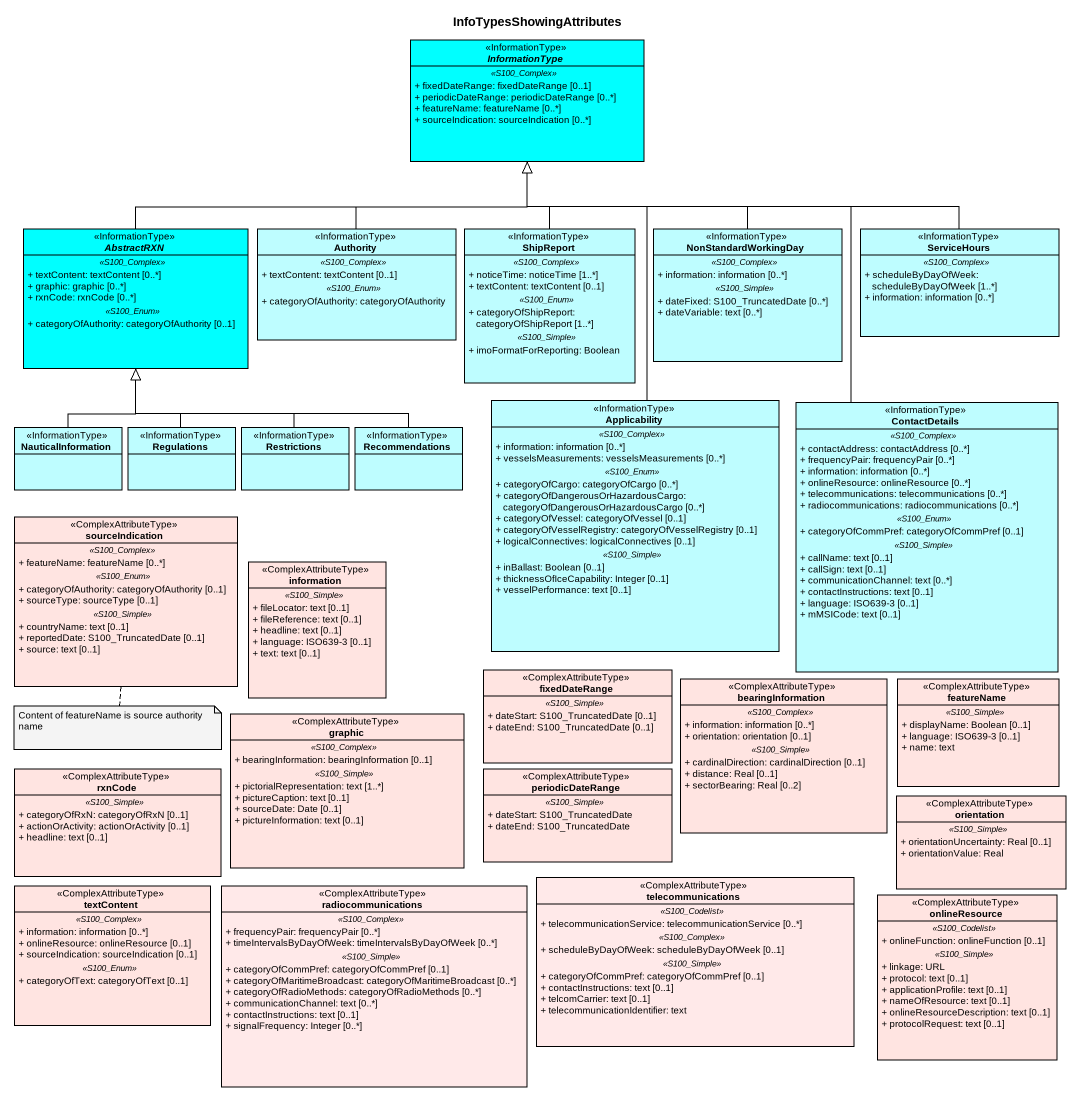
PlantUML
@startuml
title InfoTypesShowingAttributes
hide circle
hide empty members
skinparam classAttributeIconSize 0
abstract class InformationType <<InformationType>> #00FFFF {
  .. <<S100_Complex>> ..
  + fixedDateRange: fixedDateRange [0..1]
  + periodicDateRange: periodicDateRange [0..*]
  + featureName: featureName [0..*]
  + sourceIndication: sourceIndication [0..*]
}
abstract class AbstractRXN <<InformationType>> #00FFFF {
  .. <<S100_Complex>> ..
  + textContent: textContent [0..*]
  + graphic: graphic [0..*]
  + rxnCode: rxnCode [0..*]
  .. <<S100_Enum>> ..
  + categoryOfAuthority: categoryOfAuthority [0..1]
}
class Authority <<InformationType>> #BEFDFF {
  .. <<S100_Complex>> ..
  + textContent: textContent [0..1]
  .. <<S100_Enum>> ..
  + categoryOfAuthority: categoryOfAuthority
}
class ShipReport <<InformationType>> #BEFDFF {
  .. <<S100_Complex>> ..
  + noticeTime: noticeTime [1..*]
  + textContent: textContent [0..1]
  .. <<S100_Enum>> ..
  + categoryOfShipReport: categoryOfShipReport [1..*]
  .. <<S100_Simple>> ..
  + imoFormatForReporting: Boolean
}
class NonStandardWorkingDay <<InformationType>> #BEFDFF {
  .. <<S100_Complex>> ..
  + information: information [0..*]
  .. <<S100_Simple>> ..
  + dateFixed: S100_TruncatedDate [0..*]
  + dateVariable: text [0..*]
}
class ServiceHours <<InformationType>> #BEFDFF {
  .. <<S100_Complex>> ..
  + scheduleByDayOfWeek: scheduleByDayOfWeek [1..*]
  + information: information [0..*]
}
class Applicability <<InformationType>> #BEFDFF {
  .. <<S100_Complex>> ..
  + information: information [0..*]
  + vesselsMeasurements: vesselsMeasurements [0..*]
  .. <<S100_Enum>> ..
  + categoryOfCargo: categoryOfCargo [0..*]
  + categoryOfDangerousOrHazardousCargo: categoryOfDangerousOrHazardousCargo [0..*]
  + categoryOfVessel: categoryOfVessel [0..1]
  + categoryOfVesselRegistry: categoryOfVesselRegistry [0..1]
  + logicalConnectives: logicalConnectives [0..1]
  .. <<S100_Simple>> ..
  + inBallast: Boolean [0..1]
  + thicknessOfIceCapability: Integer [0..1]
  + vesselPerformance: text [0..1]
}
class ContactDetails <<InformationType>> #BEFDFF {
  .. <<S100_Complex>> ..
  + contactAddress: contactAddress [0..*]
  + frequencyPair: frequencyPair [0..*]
  + information: information [0..*]
  + onlineResource: onlineResource [0..*]
  + telecommunications: telecommunications [0..*]
  + radiocommunications: radiocommunications [0..*]
  .. <<S100_Enum>> ..
  + categoryOfCommPref: categoryOfCommPref [0..1]
  .. <<S100_Simple>> ..
  + callName: text [0..1]
  + callSign: text [0..1]
  + communicationChannel: text [0..*]
  + contactInstructions: text [0..1]
  + language: ISO639-3 [0..1]
  + mMSICode: text [0..1]
}
class NauticalInformation <<InformationType>> #BEFDFF
class Regulations <<InformationType>> #BEFDFF
class Restrictions <<InformationType>> #BEFDFF
class Recommendations <<InformationType>> #BEFDFF
class sourceIndication <<ComplexAttributeType>> #FFE4E1 {
  .. <<S100_Complex>> ..
  + featureName: featureName [0..*]
  .. <<S100_Enum>> ..
  + categoryOfAuthority: categoryOfAuthority [0..1]
  + sourceType: sourceType [0..1]
  .. <<S100_Simple>> ..
  + countryName: text [0..1]
  + reportedDate: S100_TruncatedDate [0..1]
  + source: text [0..1]
}
class information <<ComplexAttributeType>> #FFE4E1 {
  .. <<S100_Simple>> ..
  + fileLocator: text [0..1]
  + fileReference: text [0..1]
  + headline: text [0..1]
  + language: ISO639-3 [0..1]
  + text: text [0..1]
}
class fixedDateRange <<ComplexAttributeType>> #FFE4E1 {
  .. <<S100_Simple>> ..
  + dateStart: S100_TruncatedDate [0..1]
  + dateEnd: S100_TruncatedDate [0..1]
}
class bearingInformation <<ComplexAttributeType>> #FFE4E1 {
  .. <<S100_Complex>> ..
  + information: information [0..*]
  + orientation: orientation [0..1]
  .. <<S100_Simple>> ..
  + cardinalDirection: cardinalDirection [0..1]
  + distance: Real [0..1]
  + sectorBearing: Real [0..2]
}
class featureName <<ComplexAttributeType>> #FFE4E1 {
  .. <<S100_Simple>> ..
  + displayName: Boolean [0..1]
  + language: ISO639-3 [0..1]
  + name: text
}
class graphic <<ComplexAttributeType>> #FFE4E1 {
  .. <<S100_Complex>> ..
  + bearingInformation: bearingInformation [0..1]
  .. <<S100_Simple>> ..
  + pictorialRepresentation: text [1..*]
  + pictureCaption: text [0..1]
  + sourceDate: Date [0..1]
  + pictureInformation: text [0..1]
}
class rxnCode <<ComplexAttributeType>> #FFE4E1 {
  .. <<S100_Simple>> ..
  + categoryOfRxN: categoryOfRxN [0..1]
  + actionOrActivity: actionOrActivity [0..1]
  + headline: text [0..1]
}
class periodicDateRange <<ComplexAttributeType>> #FFE4E1 {
  .. <<S100_Simple>> ..
  + dateStart: S100_TruncatedDate
  + dateEnd: S100_TruncatedDate
}
class orientation <<ComplexAttributeType>> #FFE4E1 {
  .. <<S100_Simple>> ..
  + orientationUncertainty: Real [0..1]
  + orientationValue: Real
}
class textContent <<ComplexAttributeType>> #FFE4E1 {
  .. <<S100_Complex>> ..
  + information: information [0..*]
  + onlineResource: onlineResource [0..1]
  + sourceIndication: sourceIndication [0..1]
  .. <<S100_Enum>> ..
  + categoryOfText: categoryOfText [0..1]
}
class radiocommunications <<ComplexAttributeType>> #FFE9E9 {
  .. <<S100_Complex>> ..
  + frequencyPair: frequencyPair [0..*]
  + timeIntervalsByDayOfWeek: timeIntervalsByDayOfWeek [0..*]
  .. <<S100_Simple>> ..
  + categoryOfCommPref: categoryOfCommPref [0..1]
  + categoryOfMaritimeBroadcast: categoryOfMaritimeBroadcast [0..*]
  + categoryOfRadioMethods: categoryOfRadioMethods [0..*]
  + communicationChannel: text [0..*]
  + contactInstructions: text [0..1]
  + signalFrequency: Integer [0..*]
}
class telecommunications <<ComplexAttributeType>> #FFE9E9 {
  .. <<S100_Codelist>> ..
  + telecommunicationService: telecommunicationService [0..*]
  .. <<S100_Complex>> ..
  + scheduleByDayOfWeek: scheduleByDayOfWeek [0..1]
  .. <<S100_Simple>> ..
  + categoryOfCommPref: categoryOfCommPref [0..1]
  + contactInstructions: text [0..1]
  + telcomCarrier: text [0..1]
  + telecommunicationIdentifier: text
}
class onlineResource <<ComplexAttributeType>> #FFE4E1 {
  .. <<S100_Codelist>> ..
  + onlineFunction: onlineFunction [0..1]
  .. <<S100_Simple>> ..
  + linkage: URL
  + protocol: text [0..1]
  + applicationProfile: text [0..1]
  + nameOfResource: text [0..1]
  + onlineResourceDescription: text [0..1]
  + protocolRequest: text [0..1]
}
AbstractRXN -right-|> InformationType
Authority -up-|> InformationType
ShipReport -up-|> InformationType
NonStandardWorkingDay -up-|> InformationType
ServiceHours -left-|> InformationType
Applicability -up-|> InformationType
ContactDetails -up-|> InformationType
NauticalInformation -up-|> AbstractRXN
Regulations -up-|> AbstractRXN
Restrictions -up-|> AbstractRXN
Recommendations -left-|> AbstractRXN
note bottom of sourceIndication : Content of featureName is source authority name
@enduml
